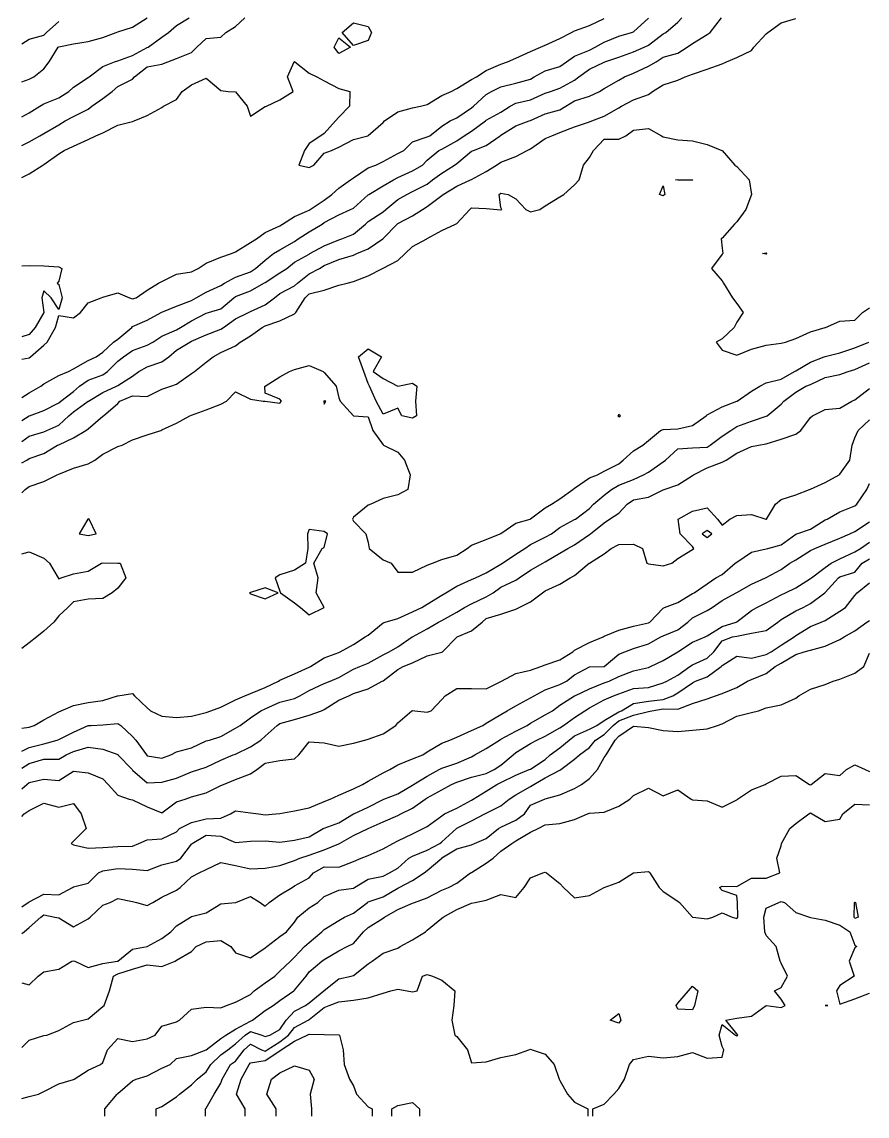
# Model space of a CAD drawing. Header units: metres. Extents: x 2681030 to 2681330, y 1246000 to 1246290.
# Drawn here: x 2681030 to 2681058.67, y 1246000 to 1246037.11 of the extents above; entities that cross this region are included whole.
import ezdxf

# ---------------------------------------------------------------- set-up
doc = ezdxf.new("R2010")
doc.units = ezdxf.units.M
doc.layers.add('BASIS_HOEHENLINIEN', color=8, linetype='Continuous')

msp = doc.modelspace()

# ---------------------------------------------------------------- linework, layer by layer
at = {"layer": 'BASIS_HOEHENLINIEN'}
for points, elevation in [([(2681030, 1246033.887), (2681030.25, 1246034.021), (2681030.605, 1246034.25), (2681030.75, 1246034.326), (2681031.25, 1246034.53), (2681031.588, 1246034.75), (2681031.75, 1246034.89), (2681032.25, 1246035.221), (2681032.283, 1246035.25), (2681032.75, 1246035.595), (2681033.137, 1246035.75), (2681033.25, 1246035.787), (2681033.75, 1246035.973), (2681034.25, 1246036.239), (2681034.279, 1246036.25), (2681034.75, 1246036.591), (2681034.97, 1246036.75), (2681035.25, 1246036.991), (2681035.673, 1246037.25)], 443), ([(2681030, 1246032.919), (2681030.25, 1246033.039), (2681030.605, 1246033.25), (2681030.75, 1246033.328), (2681031.25, 1246033.614), (2681031.471, 1246033.75), (2681031.75, 1246033.896), (2681032.25, 1246034.154), (2681032.369, 1246034.25), (2681032.75, 1246034.514), (2681033.063, 1246034.75), (2681033.25, 1246034.912), (2681033.75, 1246035.161), (2681033.825, 1246035.25), (2681034.25, 1246035.579), (2681034.75, 1246035.67), (2681034.952, 1246035.75), (2681035.25, 1246035.867), (2681035.75, 1246036.068), (2681035.929, 1246036.25), (2681036.25, 1246036.55), (2681036.75, 1246036.586), (2681036.914, 1246036.75), (2681037.25, 1246036.951), (2681037.557, 1246037.25)], 443.5), ([(2681030, 1246024.367), (2681030.25, 1246024.528), (2681030.644, 1246024.75), (2681030.75, 1246024.832), (2681031.25, 1246025.117), (2681031.581, 1246025.25), (2681031.75, 1246025.348), (2681032.25, 1246025.627), (2681032.521, 1246025.75), (2681032.75, 1246025.911), (2681033.111, 1246026.25), (2681033.25, 1246026.352), (2681033.725, 1246026.75), (2681033.75, 1246026.773), (2681034.25, 1246026.99), (2681034.725, 1246027.25), (2681034.75, 1246027.262), (2681035.25, 1246027.468), (2681035.75, 1246027.655), (2681035.91, 1246027.75), (2681036.25, 1246027.946), (2681036.75, 1246028.174), (2681036.871, 1246028.25), (2681037.25, 1246028.455), (2681037.75, 1246028.627), (2681037.929, 1246028.75), (2681038.25, 1246029.028), (2681038.532, 1246029.25), (2681038.75, 1246029.38), (2681039.25, 1246029.665), (2681039.375, 1246029.75), (2681039.75, 1246029.993), (2681040.18, 1246030.25), (2681040.25, 1246030.303), (2681040.75, 1246030.568), (2681041.147, 1246030.75), (2681041.25, 1246030.792), (2681041.75, 1246031.242), (2681041.766, 1246031.25), (2681042.25, 1246031.548), (2681042.6, 1246031.75), (2681042.75, 1246031.831), (2681043.25, 1246032.062), (2681043.587, 1246032.25), (2681043.75, 1246032.414), (2681044.145, 1246032.75), (2681044.25, 1246032.791), (2681044.75, 1246033.08), (2681045.001, 1246033.25), (2681045.25, 1246033.403), (2681045.721, 1246033.75), (2681045.75, 1246033.775), (2681046.25, 1246034.051), (2681046.567, 1246034.25), (2681046.75, 1246034.356), (2681047.25, 1246034.464), (2681047.75, 1246034.691), (2681047.932, 1246034.75), (2681048.25, 1246034.86), (2681048.75, 1246035.133), (2681048.891, 1246035.25), (2681049.25, 1246035.505), (2681049.75, 1246035.739), (2681049.777, 1246035.75), (2681050.25, 1246035.91), (2681050.75, 1246036.088), (2681051.111, 1246036.25), (2681051.25, 1246036.32), (2681051.75, 1246036.708), (2681051.846, 1246036.75), (2681052.25, 1246037.097), (2681052.384, 1246037.25)], 445), ([(2681030, 1246023.591), (2681030.25, 1246023.747), (2681030.259, 1246023.75), (2681030.75, 1246023.926), (2681031.25, 1246024.188), (2681031.326, 1246024.25), (2681031.75, 1246024.577), (2681031.951, 1246024.75), (2681032.25, 1246024.961), (2681032.75, 1246025.144), (2681032.907, 1246025.25), (2681033.25, 1246025.601), (2681033.442, 1246025.75), (2681033.75, 1246025.966), (2681034.25, 1246026.14), (2681034.445, 1246026.25), (2681034.75, 1246026.448), (2681035.25, 1246026.67), (2681035.375, 1246026.75), (2681035.75, 1246026.967), (2681036.25, 1246027.227), (2681036.332, 1246027.25), (2681036.75, 1246027.383), (2681037.188, 1246027.75), (2681037.25, 1246027.794), (2681037.75, 1246027.985), (2681038.211, 1246028.25), (2681038.25, 1246028.276), (2681038.75, 1246028.597), (2681038.991, 1246028.75), (2681039.25, 1246028.964), (2681039.75, 1246029.236), (2681039.772, 1246029.25), (2681040.25, 1246029.515), (2681040.75, 1246029.721), (2681040.851, 1246029.75), (2681041.25, 1246029.906), (2681041.658, 1246030.25), (2681041.75, 1246030.344), (2681042.25, 1246030.669), (2681042.345, 1246030.75), (2681042.75, 1246031.08), (2681043.057, 1246031.25), (2681043.25, 1246031.352), (2681043.75, 1246031.604), (2681043.933, 1246031.75), (2681044.25, 1246031.981), (2681044.677, 1246032.25), (2681044.75, 1246032.309), (2681045.25, 1246032.719), (2681045.314, 1246032.75), (2681045.75, 1246032.912), (2681046.228, 1246033.25), (2681046.25, 1246033.268), (2681046.75, 1246033.586), (2681047.205, 1246033.75), (2681047.25, 1246033.761), (2681047.75, 1246033.995), (2681048.25, 1246034.126), (2681048.456, 1246034.25), (2681048.75, 1246034.435), (2681049.25, 1246034.584), (2681049.597, 1246034.75), (2681049.75, 1246034.848), (2681050.25, 1246035.136), (2681050.446, 1246035.25), (2681050.75, 1246035.368), (2681051.25, 1246035.602), (2681051.52, 1246035.75), (2681051.75, 1246035.916), (2681052.25, 1246036.044), (2681052.562, 1246036.25), (2681052.75, 1246036.38), (2681053.25, 1246036.684), (2681053.344, 1246036.75), (2681053.732, 1246037.25)], 445.5), ([(2681030, 1246035.078), (2681030.25, 1246035.167), (2681030.401, 1246035.25), (2681030.75, 1246035.52), (2681030.922, 1246035.75), (2681031.234, 1246036.25), (2681031.25, 1246036.267), (2681031.75, 1246036.361), (2681032.25, 1246036.439), (2681032.75, 1246036.575), (2681033.197, 1246036.75), (2681033.25, 1246036.771), (2681033.75, 1246036.934), (2681034.25, 1246037.246)], 442.5), ([(2681030, 1246025.671), (2681030.25, 1246025.717), (2681030.288, 1246025.75), (2681030.75, 1246026.14), (2681030.859, 1246026.25), (2681031.137, 1246026.75), (2681031.25, 1246027.146), (2681031.75, 1246027.069), (2681031.988, 1246027.25), (2681032.25, 1246027.583), (2681032.685, 1246027.75), (2681032.75, 1246027.778), (2681033.25, 1246027.921), (2681033.654, 1246027.75), (2681033.75, 1246027.716), (2681033.878, 1246027.75), (2681034.25, 1246028.014), (2681034.632, 1246028.25), (2681034.75, 1246028.301), (2681035.25, 1246028.558), (2681035.75, 1246028.627), (2681035.978, 1246028.75), (2681036.25, 1246028.922), (2681036.75, 1246029.127), (2681037.113, 1246029.25), (2681037.25, 1246029.309), (2681037.75, 1246029.626), (2681037.957, 1246029.75), (2681038.25, 1246029.962), (2681038.75, 1246030.188), (2681038.836, 1246030.25), (2681039.25, 1246030.506), (2681039.75, 1246030.725), (2681039.783, 1246030.75), (2681040.25, 1246031.067), (2681040.513, 1246031.25), (2681040.75, 1246031.475), (2681041.143, 1246031.75), (2681041.25, 1246031.82), (2681041.75, 1246032.155), (2681042.01, 1246032.25), (2681042.25, 1246032.37), (2681042.75, 1246032.647), (2681042.961, 1246032.75), (2681043.25, 1246033.041), (2681043.75, 1246033.213), (2681043.838, 1246033.25), (2681044.25, 1246033.569), (2681044.529, 1246033.75), (2681044.75, 1246033.86), (2681045.25, 1246034.192), (2681045.323, 1246034.25), (2681045.75, 1246034.645), (2681045.925, 1246034.75), (2681046.25, 1246034.901), (2681046.75, 1246035.032), (2681047.25, 1246035.167), (2681047.38, 1246035.25), (2681047.75, 1246035.452), (2681048.25, 1246035.591), (2681048.474, 1246035.75), (2681048.75, 1246035.948), (2681049.25, 1246036.155), (2681049.44, 1246036.25), (2681049.75, 1246036.42), (2681050.25, 1246036.63), (2681050.675, 1246036.75), (2681050.75, 1246036.775), (2681051.25, 1246037.239)], 444.5), ([(2681030, 1246022.875), (2681030.25, 1246023.054), (2681030.75, 1246023.211), (2681030.845, 1246023.25), (2681031.25, 1246023.431), (2681031.588, 1246023.75), (2681031.75, 1246023.885), (2681032.25, 1246024.241), (2681032.258, 1246024.25), (2681032.75, 1246024.543), (2681033.21, 1246024.75), (2681033.25, 1246024.776), (2681033.75, 1246025.093), (2681033.967, 1246025.25), (2681034.25, 1246025.407), (2681034.75, 1246025.583), (2681034.986, 1246025.75), (2681035.25, 1246025.981), (2681035.697, 1246026.25), (2681035.75, 1246026.28), (2681036.25, 1246026.498), (2681036.75, 1246026.689), (2681036.844, 1246026.75), (2681037.25, 1246027.034), (2681037.682, 1246027.25), (2681037.75, 1246027.286), (2681038.25, 1246027.518), (2681038.566, 1246027.75), (2681038.75, 1246027.894), (2681039.25, 1246028.155), (2681039.348, 1246028.25), (2681039.75, 1246028.565), (2681040.098, 1246028.75), (2681040.25, 1246028.846), (2681040.75, 1246029.045), (2681041.25, 1246029.197), (2681041.366, 1246029.25), (2681041.75, 1246029.407), (2681042.239, 1246029.75), (2681042.25, 1246029.763), (2681042.725, 1246030.25), (2681042.75, 1246030.27), (2681043.25, 1246030.526), (2681043.584, 1246030.75), (2681043.75, 1246030.849), (2681044.25, 1246031.221), (2681044.285, 1246031.25), (2681044.75, 1246031.54), (2681045.214, 1246031.75), (2681045.25, 1246031.769), (2681045.75, 1246032.03), (2681046.095, 1246032.25), (2681046.25, 1246032.348), (2681046.75, 1246032.544), (2681047.143, 1246032.75), (2681047.25, 1246032.809), (2681047.75, 1246033.151), (2681047.98, 1246033.25), (2681048.25, 1246033.353), (2681048.75, 1246033.554), (2681049.25, 1246033.722), (2681049.327, 1246033.75), (2681049.75, 1246033.908), (2681050.25, 1246034.191), (2681050.341, 1246034.25), (2681050.75, 1246034.46), (2681051.25, 1246034.65), (2681051.395, 1246034.75), (2681051.75, 1246034.972), (2681052.25, 1246035.134), (2681052.501, 1246035.25), (2681052.75, 1246035.339), (2681053.25, 1246035.5), (2681053.75, 1246035.685), (2681053.899, 1246035.75), (2681054.25, 1246035.896), (2681054.75, 1246036.137), (2681054.83, 1246036.25), (2681055.25, 1246036.707), (2681055.297, 1246036.75), (2681055.75, 1246037.078), (2681056.25, 1246037.223)], 446), ([(2681030, 1246031.833), (2681030.25, 1246031.953), (2681030.713, 1246032.25), (2681030.75, 1246032.276), (2681031.25, 1246032.637), (2681031.438, 1246032.75), (2681031.75, 1246032.889), (2681032.25, 1246033.119), (2681032.503, 1246033.25), (2681032.75, 1246033.342), (2681033.25, 1246033.606), (2681033.75, 1246033.725), (2681033.807, 1246033.75), (2681034.25, 1246033.936), (2681034.75, 1246034.201), (2681034.798, 1246034.25), (2681035.25, 1246034.482), (2681035.434, 1246034.75), (2681035.75, 1246034.977), (2681036.25, 1246035.202), (2681036.75, 1246034.777), (2681036.995, 1246034.75), (2681037.25, 1246034.741), (2681037.639, 1246034.25), (2681037.75, 1246033.909), (2681038.25, 1246034.234), (2681038.296, 1246034.25), (2681038.75, 1246034.466), (2681039.2, 1246034.75), (2681039.01, 1246035.25), (2681039.234, 1246035.75), (2681039.25, 1246035.76), (2681039.262, 1246035.75), (2681039.75, 1246035.365), (2681040.002, 1246035.25), (2681040.25, 1246035.113), (2681040.75, 1246034.844), (2681041.126, 1246034.75), (2681041.109, 1246034.25), (2681040.75, 1246033.875), (2681040.643, 1246033.75), (2681040.25, 1246033.32), (2681040.142, 1246033.25), (2681039.75, 1246032.979), (2681039.587, 1246032.75), (2681039.39, 1246032.25), (2681039.75, 1246032.168), (2681039.908, 1246032.25), (2681040.25, 1246032.657), (2681040.499, 1246032.75), (2681040.75, 1246032.863), (2681041.25, 1246033.124), (2681041.737, 1246033.25), (2681041.75, 1246033.256), (2681042.25, 1246033.696), (2681042.303, 1246033.75), (2681042.75, 1246034.056), (2681043.25, 1246034.197), (2681043.526, 1246034.25), (2681043.75, 1246034.309), (2681044.25, 1246034.613), (2681044.562, 1246034.75), (2681044.75, 1246034.845), (2681045.25, 1246035.15), (2681045.418, 1246035.25), (2681045.75, 1246035.458), (2681046.25, 1246035.672), (2681046.473, 1246035.75), (2681046.75, 1246035.873), (2681047.25, 1246036.106), (2681047.588, 1246036.25), (2681047.75, 1246036.323), (2681048.25, 1246036.545), (2681048.645, 1246036.75), (2681048.75, 1246036.801), (2681049.25, 1246036.987), (2681049.75, 1246037.222)], 444), ([(2681030, 1246036.359), (2681030.25, 1246036.524), (2681030.75, 1246036.659), (2681030.837, 1246036.75), (2681031.25, 1246037.125)], 442), ([(2681041.857, 1246036.75), (2681041.75, 1246036.472), (2681041.25, 1246036.307), (2681040.86, 1246036.75), (2681041.25, 1246037.081), (2681041.75, 1246036.947), (2681041.857, 1246036.75)], 444), ([(2681041.147, 1246036.25), (2681040.75, 1246036.039), (2681040.593, 1246036.25), (2681040.75, 1246036.567), (2681041.147, 1246036.25)], 444), ([(2681030, 1246022.15), (2681030.17, 1246022.25), (2681030.25, 1246022.298), (2681030.75, 1246022.466), (2681031.21, 1246022.75), (2681031.25, 1246022.768), (2681031.75, 1246023.001), (2681032.172, 1246023.25), (2681032.25, 1246023.305), (2681032.75, 1246023.736), (2681032.767, 1246023.75), (2681033.25, 1246024.171), (2681033.326, 1246024.25), (2681033.75, 1246024.429), (2681034.25, 1246024.408), (2681034.75, 1246024.653), (2681035.057, 1246024.75), (2681035.25, 1246024.82), (2681035.75, 1246025.183), (2681035.85, 1246025.25), (2681036.25, 1246025.569), (2681036.483, 1246025.75), (2681036.75, 1246025.901), (2681037.25, 1246026.124), (2681037.404, 1246026.25), (2681037.75, 1246026.467), (2681038.155, 1246026.75), (2681038.25, 1246026.796), (2681038.75, 1246026.969), (2681039.25, 1246027.204), (2681039.296, 1246027.25), (2681039.61, 1246027.75), (2681039.75, 1246027.886), (2681040.25, 1246028.011), (2681040.75, 1246028.185), (2681041.033, 1246028.25), (2681041.25, 1246028.302), (2681041.75, 1246028.494), (2681042.231, 1246028.75), (2681042.25, 1246028.757), (2681042.75, 1246029.015), (2681043.001, 1246029.25), (2681043.25, 1246029.495), (2681043.732, 1246029.75), (2681043.75, 1246029.757), (2681044.25, 1246030.038), (2681044.708, 1246030.25), (2681044.75, 1246030.273), (2681045.192, 1246030.75), (2681045.25, 1246030.802), (2681045.75, 1246030.776), (2681046.125, 1246030.75), (2681046.25, 1246030.735), (2681046.278, 1246030.75), (2681046.25, 1246030.813), (2681046.194, 1246031.25), (2681046.25, 1246031.304), (2681046.5, 1246031.25), (2681046.75, 1246031.105), (2681047.093, 1246030.75), (2681047.25, 1246030.671), (2681047.566, 1246030.75), (2681047.75, 1246030.871), (2681048.25, 1246031.171), (2681048.385, 1246031.25), (2681048.75, 1246031.586), (2681048.907, 1246031.75), (2681049.055, 1246032.25), (2681049.25, 1246032.505), (2681049.394, 1246032.75), (2681049.75, 1246033.126), (2681050.25, 1246033.132), (2681050.49, 1246033.25), (2681050.75, 1246033.442), (2681051.25, 1246033.495), (2681051.7, 1246033.25), (2681051.75, 1246033.207), (2681052.25, 1246033.106), (2681052.75, 1246033.072), (2681053.25, 1246032.946), (2681053.74, 1246032.75), (2681053.75, 1246032.742), (2681054.179, 1246032.25), (2681054.25, 1246032.209), (2681054.664, 1246031.75), (2681054.748, 1246031.25), (2681054.555, 1246030.75), (2681054.25, 1246030.331), (2681054.174, 1246030.25), (2681053.75, 1246029.777), (2681053.72, 1246029.75), (2681053.75, 1246029.435), (2681053.781, 1246029.25), (2681053.75, 1246029.226), (2681053.391, 1246028.75), (2681053.75, 1246028.33), (2681053.793, 1246028.25), (2681054.105, 1246027.75), (2681054.25, 1246027.562), (2681054.471, 1246027.25), (2681054.25, 1246026.929), (2681054.164, 1246026.75), (2681053.75, 1246026.356), (2681053.55, 1246026.25), (2681053.75, 1246025.971), (2681054.25, 1246025.803), (2681054.75, 1246026.012), (2681055.25, 1246026.146), (2681055.75, 1246026.218), (2681055.904, 1246026.25), (2681056.25, 1246026.369), (2681056.75, 1246026.594), (2681057.25, 1246026.748), (2681057.254, 1246026.75), (2681057.75, 1246026.958), (2681058.25, 1246026.988), (2681058.518, 1246027.25), (2681058.75, 1246027.414)], 446.5), ([(2681052.761, 1246031.75), (2681052.75, 1246031.743), (2681052.25, 1246031.743), (2681052.172, 1246031.75), (2681052.25, 1246031.761), (2681052.75, 1246031.755), (2681052.761, 1246031.75)], 447), ([(2681051.805, 1246031.25), (2681051.75, 1246031.208), (2681051.63, 1246031.25), (2681051.75, 1246031.553), (2681051.805, 1246031.25)], 447), ([(2681055.271, 1246029.25), (2681055.25, 1246029.23), (2681055.121, 1246029.25), (2681055.25, 1246029.281), (2681055.271, 1246029.25)], 446.5), ([(2681030, 1246028.841), (2681030.25, 1246028.847), (2681030.75, 1246028.835), (2681031.25, 1246028.803), (2681031.36, 1246028.75), (2681031.25, 1246028.316), (2681031.202, 1246028.25), (2681031.25, 1246028.201), (2681031.369, 1246027.75), (2681031.25, 1246027.354), (2681030.998, 1246027.75), (2681030.75, 1246027.993), (2681030.678, 1246027.75), (2681030.742, 1246027.25), (2681030.45, 1246026.75), (2681030.25, 1246026.507), (2681030, 1246026.43)], 444.5), ([(2681030, 1246021.136), (2681030.116, 1246021.25), (2681030.25, 1246021.353), (2681030.75, 1246021.525), (2681031.198, 1246021.75), (2681031.25, 1246021.771), (2681031.75, 1246021.974), (2681032.25, 1246022.121), (2681032.479, 1246022.25), (2681032.75, 1246022.444), (2681033.25, 1246022.712), (2681033.396, 1246022.75), (2681033.75, 1246022.935), (2681034.25, 1246023.11), (2681034.709, 1246023.25), (2681034.75, 1246023.278), (2681035.25, 1246023.501), (2681035.694, 1246023.75), (2681035.75, 1246023.772), (2681036.25, 1246023.955), (2681036.75, 1246024.146), (2681036.938, 1246024.25), (2681037.25, 1246024.564), (2681037.75, 1246024.31), (2681038.18, 1246024.25), (2681038.25, 1246024.241), (2681038.75, 1246024.179), (2681038.805, 1246024.25), (2681038.75, 1246024.315), (2681038.25, 1246024.52), (2681038.241, 1246024.75), (2681038.25, 1246024.758), (2681038.75, 1246025.074), (2681039.076, 1246025.25), (2681039.25, 1246025.323), (2681039.75, 1246025.455), (2681040.214, 1246025.25), (2681040.25, 1246025.22), (2681040.658, 1246024.75), (2681040.75, 1246024.355), (2681040.792, 1246024.25), (2681041.248, 1246023.75), (2681041.25, 1246023.748), (2681041.75, 1246023.712), (2681041.903, 1246023.25), (2681042.25, 1246022.76), (2681042.261, 1246022.75), (2681042.75, 1246022.511), (2681042.981, 1246022.25), (2681043.172, 1246021.75), (2681043.089, 1246021.25), (2681042.75, 1246021.075), (2681042.25, 1246020.948), (2681041.836, 1246020.75), (2681041.75, 1246020.717), (2681041.25, 1246020.315), (2681041.211, 1246020.25), (2681041.25, 1246020.181), (2681041.663, 1246019.75), (2681041.75, 1246019.449), (2681041.776, 1246019.25), (2681042.25, 1246018.868), (2681042.53, 1246018.75), (2681042.75, 1246018.446), (2681043.25, 1246018.449), (2681043.75, 1246018.679), (2681043.931, 1246018.75), (2681044.25, 1246018.875), (2681044.75, 1246019.019), (2681045.107, 1246019.25), (2681045.25, 1246019.359), (2681045.75, 1246019.556), (2681046.224, 1246019.75), (2681046.25, 1246019.762), (2681046.75, 1246020.104), (2681047.238, 1246020.25), (2681047.25, 1246020.254), (2681047.75, 1246020.628), (2681047.968, 1246020.75), (2681048.25, 1246020.93), (2681048.687, 1246021.25), (2681048.75, 1246021.301), (2681049.25, 1246021.65), (2681049.52, 1246021.75), (2681049.75, 1246021.873), (2681050.25, 1246022.122), (2681050.398, 1246022.25), (2681050.75, 1246022.557), (2681051.065, 1246022.75), (2681051.25, 1246022.914), (2681051.658, 1246023.25), (2681051.75, 1246023.284), (2681052.25, 1246023.305), (2681052.75, 1246023.423), (2681053.212, 1246023.75), (2681053.25, 1246023.779), (2681053.75, 1246024.055), (2681054.25, 1246024.245), (2681054.259, 1246024.25), (2681054.75, 1246024.587), (2681055.027, 1246024.75), (2681055.25, 1246024.866), (2681055.75, 1246024.993), (2681056.21, 1246025.25), (2681056.25, 1246025.276), (2681056.75, 1246025.573), (2681057.212, 1246025.75), (2681057.25, 1246025.765), (2681057.75, 1246025.886), (2681058.25, 1246026.054), (2681058.728, 1246026.25)], 447), ([(2681043.381, 1246023.75), (2681043.25, 1246023.673), (2681042.887, 1246023.75), (2681042.75, 1246024.009), (2681042.25, 1246023.801), (2681042.014, 1246024.25), (2681041.794, 1246024.75), (2681041.75, 1246024.842), (2681041.598, 1246025.25), (2681041.417, 1246025.75), (2681041.75, 1246026.017), (2681042.193, 1246025.75), (2681041.918, 1246025.25), (2681042.25, 1246025.02), (2681042.75, 1246024.753), (2681043.25, 1246024.852), (2681043.395, 1246024.75), (2681043.356, 1246024.25), (2681043.381, 1246023.75)], 447), ([(2681030, 1246013.152), (2681030.25, 1246013.186), (2681030.414, 1246013.25), (2681030.75, 1246013.442), (2681031.25, 1246013.713), (2681031.33, 1246013.75), (2681031.75, 1246013.921), (2681032.25, 1246014.032), (2681032.75, 1246014.092), (2681033.246, 1246014.25), (2681033.25, 1246014.252), (2681033.75, 1246014.333), (2681033.817, 1246014.25), (2681034.25, 1246013.849), (2681034.359, 1246013.75), (2681034.75, 1246013.562), (2681035.25, 1246013.515), (2681035.75, 1246013.561), (2681036.25, 1246013.692), (2681036.414, 1246013.75), (2681036.75, 1246013.872), (2681037.25, 1246014.12), (2681037.564, 1246014.25), (2681037.75, 1246014.331), (2681038.25, 1246014.535), (2681038.702, 1246014.75), (2681038.75, 1246014.781), (2681039.25, 1246014.994), (2681039.75, 1246015.229), (2681039.785, 1246015.25), (2681040.25, 1246015.54), (2681040.75, 1246015.725), (2681040.794, 1246015.75), (2681041.25, 1246015.995), (2681041.645, 1246016.25), (2681041.75, 1246016.306), (2681042.25, 1246016.728), (2681042.324, 1246016.75), (2681042.75, 1246016.879), (2681043.25, 1246017.104), (2681043.561, 1246017.25), (2681043.75, 1246017.366), (2681044.25, 1246017.667), (2681044.383, 1246017.75), (2681044.75, 1246017.975), (2681045.25, 1246018.193), (2681045.384, 1246018.25), (2681045.75, 1246018.422), (2681046.25, 1246018.721), (2681046.3, 1246018.75), (2681046.75, 1246019.055), (2681047.061, 1246019.25), (2681047.25, 1246019.384), (2681047.75, 1246019.63), (2681047.962, 1246019.75), (2681048.25, 1246019.964), (2681048.75, 1246020.229), (2681048.777, 1246020.25), (2681049.25, 1246020.608), (2681049.389, 1246020.75), (2681049.75, 1246021.061), (2681049.997, 1246021.25), (2681050.25, 1246021.402), (2681050.75, 1246021.587), (2681051.08, 1246021.75), (2681051.25, 1246021.834), (2681051.75, 1246022.188), (2681051.831, 1246022.25), (2681052.25, 1246022.627), (2681052.75, 1246022.66), (2681053.25, 1246022.683), (2681053.348, 1246022.75), (2681053.75, 1246023.061), (2681054.044, 1246023.25), (2681054.25, 1246023.391), (2681054.75, 1246023.567), (2681055.25, 1246023.735), (2681055.279, 1246023.75), (2681055.75, 1246024.145), (2681055.847, 1246024.25), (2681056.25, 1246024.549), (2681056.595, 1246024.75), (2681056.75, 1246024.815), (2681057.25, 1246025.051), (2681057.75, 1246025.147), (2681058.024, 1246025.25), (2681058.25, 1246025.325), (2681058.75, 1246025.542)], 447.5), ([(2681030, 1246012.371), (2681030.25, 1246012.503), (2681030.75, 1246012.628), (2681031.201, 1246012.75), (2681031.25, 1246012.773), (2681031.75, 1246013.02), (2681032.25, 1246013.245), (2681032.353, 1246013.25), (2681032.75, 1246013.27), (2681033.25, 1246013.311), (2681033.353, 1246013.25), (2681033.75, 1246012.87), (2681033.87, 1246012.75), (2681034.225, 1246012.25), (2681034.25, 1246012.22), (2681034.75, 1246012.14), (2681035.058, 1246012.25), (2681035.25, 1246012.354), (2681035.75, 1246012.487), (2681036.25, 1246012.724), (2681036.36, 1246012.75), (2681036.75, 1246012.87), (2681037.25, 1246013.152), (2681037.409, 1246013.25), (2681037.75, 1246013.503), (2681038.11, 1246013.75), (2681038.25, 1246013.809), (2681038.75, 1246014.043), (2681039.25, 1246014.166), (2681039.432, 1246014.25), (2681039.75, 1246014.434), (2681040.25, 1246014.666), (2681040.458, 1246014.75), (2681040.75, 1246014.87), (2681041.25, 1246015.152), (2681041.467, 1246015.25), (2681041.75, 1246015.362), (2681042.25, 1246015.639), (2681042.461, 1246015.75), (2681042.75, 1246015.91), (2681043.236, 1246016.25), (2681043.25, 1246016.259), (2681043.75, 1246016.53), (2681044.133, 1246016.75), (2681044.25, 1246016.81), (2681044.75, 1246017.085), (2681045.015, 1246017.25), (2681045.25, 1246017.373), (2681045.75, 1246017.616), (2681045.989, 1246017.75), (2681046.25, 1246017.938), (2681046.75, 1246018.176), (2681046.866, 1246018.25), (2681047.25, 1246018.514), (2681047.666, 1246018.75), (2681047.75, 1246018.801), (2681048.25, 1246019.089), (2681048.515, 1246019.25), (2681048.75, 1246019.374), (2681049.25, 1246019.722), (2681049.283, 1246019.75), (2681049.75, 1246020.125), (2681049.936, 1246020.25), (2681050.25, 1246020.45), (2681050.531, 1246020.75), (2681050.75, 1246020.896), (2681051.25, 1246020.987), (2681051.75, 1246021.235), (2681051.79, 1246021.25), (2681052.25, 1246021.413), (2681052.75, 1246021.722), (2681052.782, 1246021.75), (2681053.25, 1246021.981), (2681053.75, 1246022.172), (2681053.887, 1246022.25), (2681054.25, 1246022.488), (2681054.75, 1246022.704), (2681054.984, 1246022.75), (2681055.25, 1246022.801), (2681055.75, 1246022.962), (2681056.25, 1246023.123), (2681056.427, 1246023.25), (2681056.75, 1246023.694), (2681056.817, 1246023.75), (2681057.25, 1246023.969), (2681057.75, 1246024.008), (2681058.15, 1246024.25), (2681058.25, 1246024.296), (2681058.75, 1246024.678)], 448), ([(2681040.25, 1246024.144), (2681040.306, 1246024.25), (2681040.25, 1246024.254), (2681040.245, 1246024.25), (2681040.25, 1246024.144)], 447), ([(2681030, 1246011.795), (2681030.25, 1246011.954), (2681030.75, 1246012.102), (2681031.25, 1246012.105), (2681031.5, 1246012.25), (2681031.75, 1246012.365), (2681032.25, 1246012.512), (2681032.75, 1246012.445), (2681033.25, 1246012.26), (2681033.26, 1246012.25), (2681033.737, 1246011.75), (2681033.75, 1246011.736), (2681034.25, 1246011.306), (2681034.75, 1246011.323), (2681035.25, 1246011.457), (2681035.75, 1246011.671), (2681036.005, 1246011.75), (2681036.25, 1246011.835), (2681036.75, 1246012.073), (2681037.169, 1246012.25), (2681037.25, 1246012.28), (2681037.75, 1246012.529), (2681038.109, 1246012.75), (2681038.25, 1246012.881), (2681038.664, 1246013.25), (2681038.75, 1246013.311), (2681039.25, 1246013.448), (2681039.75, 1246013.596), (2681040.159, 1246013.75), (2681040.25, 1246013.793), (2681040.75, 1246014.103), (2681041.086, 1246014.25), (2681041.25, 1246014.332), (2681041.75, 1246014.495), (2681042.223, 1246014.75), (2681042.25, 1246014.764), (2681042.75, 1246015.145), (2681042.935, 1246015.25), (2681043.25, 1246015.375), (2681043.75, 1246015.609), (2681044.25, 1246015.737), (2681044.267, 1246015.75), (2681044.75, 1246016.239), (2681044.767, 1246016.25), (2681045.25, 1246016.458), (2681045.607, 1246016.75), (2681045.75, 1246016.876), (2681046.25, 1246017.023), (2681046.75, 1246017.19), (2681046.862, 1246017.25), (2681047.25, 1246017.444), (2681047.662, 1246017.75), (2681047.75, 1246017.811), (2681048.25, 1246018.043), (2681048.593, 1246018.25), (2681048.75, 1246018.335), (2681049.245, 1246018.75), (2681049.25, 1246018.754), (2681049.75, 1246019.072), (2681049.988, 1246019.25), (2681050.25, 1246019.39), (2681050.75, 1246019.397), (2681051.051, 1246019.25), (2681051.201, 1246018.75), (2681051.25, 1246018.734), (2681051.75, 1246018.666), (2681052.045, 1246018.75), (2681052.25, 1246018.912), (2681052.75, 1246019.218), (2681052.793, 1246019.25), (2681052.75, 1246019.316), (2681052.331, 1246019.75), (2681052.264, 1246020.25), (2681052.75, 1246020.511), (2681053.25, 1246020.63), (2681053.593, 1246020.25), (2681053.75, 1246020.046), (2681054.01, 1246020.25), (2681054.25, 1246020.368), (2681054.75, 1246020.406), (2681055.24, 1246020.25), (2681055.25, 1246020.248), (2681055.252, 1246020.25), (2681055.563, 1246020.75), (2681055.75, 1246020.907), (2681056.25, 1246021.069), (2681056.721, 1246021.25), (2681056.75, 1246021.259), (2681057.25, 1246021.483), (2681057.726, 1246021.75), (2681057.75, 1246021.769), (2681058.078, 1246022.25), (2681058.166, 1246022.75), (2681058.25, 1246023.004), (2681058.369, 1246023.25), (2681058.75, 1246023.615)], 448.5), ([(2681050.25, 1246023.71), (2681050.303, 1246023.75), (2681050.25, 1246023.79), (2681050.213, 1246023.75), (2681050.25, 1246023.71)], 446.5), ([(2681030, 1246011.103), (2681030.172, 1246011.25), (2681030.25, 1246011.316), (2681030.75, 1246011.429), (2681031.25, 1246011.379), (2681031.75, 1246011.698), (2681032.25, 1246011.646), (2681032.75, 1246011.441), (2681032.926, 1246011.25), (2681033.25, 1246010.884), (2681033.636, 1246010.75), (2681033.75, 1246010.722), (2681034.25, 1246010.484), (2681034.75, 1246010.289), (2681035.25, 1246010.663), (2681035.54, 1246010.75), (2681035.75, 1246010.827), (2681036.25, 1246010.963), (2681036.75, 1246011.21), (2681036.841, 1246011.25), (2681037.25, 1246011.412), (2681037.75, 1246011.608), (2681037.965, 1246011.75), (2681038.25, 1246011.971), (2681038.75, 1246012.055), (2681039.25, 1246012.114), (2681039.393, 1246012.25), (2681039.75, 1246012.696), (2681040.25, 1246012.659), (2681040.75, 1246012.541), (2681041.25, 1246012.653), (2681041.637, 1246012.75), (2681041.75, 1246012.781), (2681042.25, 1246012.962), (2681042.684, 1246013.25), (2681042.75, 1246013.333), (2681043.23, 1246013.75), (2681043.25, 1246013.76), (2681043.334, 1246013.75), (2681043.75, 1246013.7), (2681043.886, 1246013.75), (2681044.25, 1246014.125), (2681044.352, 1246014.25), (2681044.75, 1246014.507), (2681045.25, 1246014.5), (2681045.75, 1246014.488), (2681046.25, 1246014.744), (2681046.265, 1246014.75), (2681046.75, 1246015.007), (2681047.25, 1246015.129), (2681047.597, 1246015.25), (2681047.75, 1246015.301), (2681048.25, 1246015.477), (2681048.684, 1246015.75), (2681048.75, 1246015.806), (2681049.25, 1246016.059), (2681049.714, 1246016.25), (2681049.75, 1246016.274), (2681050.25, 1246016.479), (2681050.75, 1246016.619), (2681051.25, 1246016.725), (2681051.299, 1246016.75), (2681051.75, 1246017.226), (2681051.797, 1246017.25), (2681052.25, 1246017.415), (2681052.75, 1246017.722), (2681052.806, 1246017.75), (2681053.25, 1246018.052), (2681053.536, 1246018.25), (2681053.75, 1246018.365), (2681054.19, 1246018.75), (2681054.25, 1246018.782), (2681054.75, 1246019.128), (2681055.25, 1246019.24), (2681055.303, 1246019.25), (2681055.75, 1246019.377), (2681056.25, 1246019.737), (2681056.282, 1246019.75), (2681056.75, 1246019.907), (2681057.25, 1246020.218), (2681057.312, 1246020.25), (2681057.75, 1246020.489), (2681058.25, 1246020.696), (2681058.317, 1246020.75), (2681058.659, 1246021.25), (2681058.75, 1246021.456)], 449), ([(2681032.25, 1246019.685), (2681032.518, 1246019.75), (2681032.286, 1246020.25), (2681032.25, 1246020.259), (2681032.234, 1246020.25), (2681031.943, 1246019.75), (2681032.25, 1246019.685)], 447), ([(2681030, 1246010.158), (2681030.081, 1246010.25), (2681030.25, 1246010.365), (2681030.75, 1246010.612), (2681031.25, 1246010.478), (2681031.75, 1246010.607), (2681032.008, 1246010.25), (2681032.182, 1246009.75), (2681031.75, 1246009.329), (2681031.676, 1246009.25), (2681031.75, 1246009.203), (2681032.25, 1246009.085), (2681032.75, 1246009.113), (2681033.25, 1246009.144), (2681033.75, 1246009.154), (2681033.964, 1246009.25), (2681034.25, 1246009.372), (2681034.75, 1246009.406), (2681035.25, 1246009.643), (2681035.349, 1246009.75), (2681035.75, 1246009.961), (2681036.25, 1246010.077), (2681036.75, 1246010.106), (2681037.081, 1246010.25), (2681037.25, 1246010.351), (2681037.75, 1246010.287), (2681038.027, 1246010.25), (2681038.25, 1246010.22), (2681038.616, 1246010.25), (2681038.75, 1246010.262), (2681039.25, 1246010.355), (2681039.75, 1246010.457), (2681040.25, 1246010.669), (2681040.459, 1246010.75), (2681040.75, 1246010.887), (2681041.25, 1246011.098), (2681041.557, 1246011.25), (2681041.75, 1246011.36), (2681042.25, 1246011.637), (2681042.482, 1246011.75), (2681042.75, 1246011.908), (2681043.25, 1246012.119), (2681043.595, 1246012.25), (2681043.75, 1246012.357), (2681044.25, 1246012.643), (2681044.52, 1246012.75), (2681044.75, 1246012.848), (2681045.25, 1246013.072), (2681045.638, 1246013.25), (2681045.75, 1246013.322), (2681046.25, 1246013.617), (2681046.466, 1246013.75), (2681046.75, 1246013.913), (2681047.25, 1246014.182), (2681047.38, 1246014.25), (2681047.75, 1246014.462), (2681048.25, 1246014.638), (2681048.469, 1246014.75), (2681048.75, 1246014.963), (2681049.25, 1246015.232), (2681049.75, 1246015.248), (2681049.753, 1246015.25), (2681050.25, 1246015.671), (2681050.455, 1246015.75), (2681050.75, 1246015.858), (2681051.25, 1246016.015), (2681051.669, 1246016.25), (2681051.75, 1246016.29), (2681052.25, 1246016.49), (2681052.593, 1246016.75), (2681052.75, 1246016.896), (2681053.25, 1246017.142), (2681053.418, 1246017.25), (2681053.75, 1246017.49), (2681054.231, 1246017.75), (2681054.25, 1246017.757), (2681054.75, 1246018.037), (2681055.226, 1246018.25), (2681055.25, 1246018.264), (2681055.75, 1246018.533), (2681056.046, 1246018.75), (2681056.25, 1246018.87), (2681056.75, 1246019.182), (2681056.9, 1246019.25), (2681057.25, 1246019.396), (2681057.75, 1246019.6), (2681058.085, 1246019.75), (2681058.25, 1246019.831), (2681058.75, 1246020.153)], 449.5), ([(2681040.25, 1246017.245), (2681040.252, 1246017.25), (2681040.25, 1246017.252), (2681039.978, 1246017.75), (2681040.05, 1246018.25), (2681039.905, 1246018.75), (2681040.188, 1246019.25), (2681040.25, 1246019.283), (2681040.365, 1246019.75), (2681040.25, 1246019.831), (2681039.75, 1246019.897), (2681039.684, 1246019.75), (2681039.694, 1246019.25), (2681039.62, 1246018.75), (2681039.25, 1246018.511), (2681038.75, 1246018.362), (2681038.589, 1246018.25), (2681038.75, 1246017.805), (2681038.769, 1246017.75), (2681039.25, 1246017.404), (2681039.456, 1246017.25), (2681039.75, 1246016.998), (2681040.25, 1246017.245)], 447), ([(2681053.25, 1246019.621), (2681053.402, 1246019.75), (2681053.25, 1246019.863), (2681053.07, 1246019.75), (2681053.25, 1246019.621)], 448.5), ([(2681030, 1246007.103), (2681030.217, 1246007.25), (2681030.25, 1246007.269), (2681030.75, 1246007.527), (2681031.25, 1246007.502), (2681031.718, 1246007.75), (2681031.75, 1246007.771), (2681032.25, 1246007.895), (2681032.599, 1246008.25), (2681032.75, 1246008.316), (2681033.25, 1246008.394), (2681033.75, 1246008.378), (2681034.25, 1246008.328), (2681034.75, 1246008.52), (2681035.25, 1246008.642), (2681035.39, 1246008.75), (2681035.75, 1246009.218), (2681035.78, 1246009.25), (2681036.25, 1246009.526), (2681036.75, 1246009.499), (2681037.25, 1246009.284), (2681037.75, 1246009.327), (2681038.25, 1246009.332), (2681038.75, 1246009.296), (2681039.25, 1246009.354), (2681039.75, 1246009.471), (2681040.225, 1246009.75), (2681040.25, 1246009.765), (2681040.75, 1246009.948), (2681041.25, 1246010.248), (2681041.254, 1246010.25), (2681041.75, 1246010.475), (2681042.25, 1246010.741), (2681042.281, 1246010.75), (2681042.75, 1246010.931), (2681043.25, 1246011.228), (2681043.286, 1246011.25), (2681043.75, 1246011.531), (2681044.156, 1246011.75), (2681044.25, 1246011.805), (2681044.75, 1246011.965), (2681045.25, 1246012.19), (2681045.367, 1246012.25), (2681045.75, 1246012.464), (2681046.197, 1246012.75), (2681046.25, 1246012.778), (2681046.75, 1246013.056), (2681047.143, 1246013.25), (2681047.25, 1246013.331), (2681047.75, 1246013.604), (2681047.999, 1246013.75), (2681048.25, 1246013.937), (2681048.75, 1246014.249), (2681048.751, 1246014.25), (2681049.25, 1246014.49), (2681049.75, 1246014.694), (2681049.916, 1246014.75), (2681050.25, 1246014.906), (2681050.75, 1246015.102), (2681051.25, 1246015.217), (2681051.327, 1246015.25), (2681051.75, 1246015.448), (2681052.25, 1246015.748), (2681052.253, 1246015.75), (2681052.75, 1246016.074), (2681053.171, 1246016.25), (2681053.25, 1246016.286), (2681053.75, 1246016.604), (2681054.233, 1246016.75), (2681054.25, 1246016.763), (2681054.75, 1246017.142), (2681054.929, 1246017.25), (2681055.25, 1246017.403), (2681055.75, 1246017.677), (2681055.907, 1246017.75), (2681056.25, 1246017.921), (2681056.75, 1246018.23), (2681056.779, 1246018.25), (2681057.25, 1246018.61), (2681057.45, 1246018.75), (2681057.75, 1246018.901), (2681058.25, 1246019.139), (2681058.44, 1246019.25), (2681058.75, 1246019.464)], 450), ([(2681030, 1246019.073), (2681030.25, 1246019.133), (2681030.75, 1246018.925), (2681030.934, 1246018.75), (2681031.231, 1246018.25), (2681031.25, 1246018.223), (2681031.328, 1246018.25), (2681031.75, 1246018.386), (2681032.25, 1246018.483), (2681032.706, 1246018.75), (2681032.75, 1246018.768), (2681033.25, 1246018.753), (2681033.339, 1246018.75), (2681033.524, 1246018.25), (2681033.25, 1246017.904), (2681033.065, 1246017.75), (2681032.75, 1246017.549), (2681032.25, 1246017.536), (2681031.75, 1246017.441), (2681031.56, 1246017.25), (2681031.25, 1246016.971), (2681031.08, 1246016.75), (2681030.75, 1246016.444), (2681030.502, 1246016.25), (2681030.25, 1246016.046), (2681030, 1246015.861)], 447.5), ([(2681030, 1246006.197), (2681030.072, 1246006.25), (2681030.25, 1246006.394), (2681030.647, 1246006.75), (2681030.75, 1246006.824), (2681031.116, 1246006.75), (2681031.25, 1246006.728), (2681031.75, 1246006.42), (2681032.25, 1246006.687), (2681032.316, 1246006.75), (2681032.75, 1246007.154), (2681032.99, 1246007.25), (2681033.25, 1246007.375), (2681033.75, 1246007.276), (2681033.887, 1246007.25), (2681034.25, 1246007.148), (2681034.439, 1246007.25), (2681034.75, 1246007.42), (2681035.25, 1246007.662), (2681035.369, 1246007.75), (2681035.75, 1246008.117), (2681036.012, 1246008.25), (2681036.25, 1246008.364), (2681036.75, 1246008.603), (2681037.25, 1246008.494), (2681037.75, 1246008.384), (2681038.25, 1246008.406), (2681038.75, 1246008.497), (2681039.25, 1246008.672), (2681039.429, 1246008.75), (2681039.75, 1246008.852), (2681040.25, 1246009.029), (2681040.75, 1246009.236), (2681040.773, 1246009.25), (2681041.25, 1246009.512), (2681041.748, 1246009.75), (2681041.75, 1246009.751), (2681042.25, 1246009.984), (2681042.75, 1246010.2), (2681042.859, 1246010.25), (2681043.25, 1246010.438), (2681043.68, 1246010.75), (2681043.75, 1246010.792), (2681044.25, 1246011.064), (2681044.568, 1246011.25), (2681044.75, 1246011.329), (2681045.25, 1246011.499), (2681045.75, 1246011.621), (2681046.016, 1246011.75), (2681046.25, 1246011.907), (2681046.662, 1246012.25), (2681046.75, 1246012.332), (2681047.25, 1246012.632), (2681047.463, 1246012.75), (2681047.75, 1246012.89), (2681048.25, 1246013.165), (2681048.369, 1246013.25), (2681048.75, 1246013.52), (2681049.093, 1246013.75), (2681049.25, 1246013.849), (2681049.75, 1246014.115), (2681050.067, 1246014.25), (2681050.25, 1246014.316), (2681050.75, 1246014.499), (2681051.25, 1246014.54), (2681051.75, 1246014.693), (2681051.876, 1246014.75), (2681052.25, 1246014.951), (2681052.661, 1246015.25), (2681052.75, 1246015.31), (2681053.25, 1246015.53), (2681053.473, 1246015.75), (2681053.75, 1246016.117), (2681054.099, 1246016.25), (2681054.25, 1246016.278), (2681054.75, 1246016.381), (2681055.25, 1246016.467), (2681055.642, 1246016.75), (2681055.75, 1246016.841), (2681056.25, 1246017.133), (2681056.505, 1246017.25), (2681056.75, 1246017.38), (2681057.239, 1246017.75), (2681057.25, 1246017.757), (2681057.699, 1246018.25), (2681057.75, 1246018.291), (2681058.25, 1246018.448), (2681058.502, 1246018.75), (2681058.75, 1246018.896)], 450.5), ([(2681030, 1246004.517), (2681030.25, 1246004.45), (2681030.551, 1246004.75), (2681030.75, 1246004.888), (2681031.25, 1246004.988), (2681031.692, 1246005.25), (2681031.75, 1246005.269), (2681031.8, 1246005.25), (2681032.25, 1246005.036), (2681032.75, 1246005.174), (2681033.23, 1246005.25), (2681033.25, 1246005.259), (2681033.75, 1246005.663), (2681034.25, 1246005.75), (2681034.251, 1246005.75), (2681034.75, 1246006.025), (2681035.054, 1246006.25), (2681035.25, 1246006.451), (2681035.722, 1246006.75), (2681035.75, 1246006.767), (2681036.25, 1246006.889), (2681036.75, 1246007.199), (2681037.25, 1246007.248), (2681037.254, 1246007.25), (2681037.75, 1246007.448), (2681038.077, 1246007.25), (2681038.25, 1246007.125), (2681038.391, 1246007.25), (2681038.75, 1246007.505), (2681039.164, 1246007.75), (2681039.25, 1246007.804), (2681039.75, 1246008.076), (2681039.89, 1246008.25), (2681040.25, 1246008.458), (2681040.75, 1246008.438), (2681041.25, 1246008.631), (2681041.51, 1246008.75), (2681041.75, 1246008.843), (2681042.25, 1246009.065), (2681042.581, 1246009.25), (2681042.75, 1246009.338), (2681043.25, 1246009.577), (2681043.607, 1246009.75), (2681043.75, 1246009.823), (2681044.25, 1246010.179), (2681044.339, 1246010.25), (2681044.75, 1246010.443), (2681045.25, 1246010.717), (2681045.312, 1246010.75), (2681045.75, 1246011.018), (2681046.111, 1246011.25), (2681046.25, 1246011.313), (2681046.75, 1246011.562), (2681047.211, 1246011.75), (2681047.25, 1246011.771), (2681047.75, 1246012.094), (2681047.916, 1246012.25), (2681048.25, 1246012.488), (2681048.56, 1246012.75), (2681048.75, 1246012.895), (2681049.25, 1246013.12), (2681049.501, 1246013.25), (2681049.75, 1246013.422), (2681050.25, 1246013.715), (2681050.335, 1246013.75), (2681050.75, 1246013.989), (2681051.25, 1246014.073), (2681051.75, 1246014.127), (2681052.084, 1246014.25), (2681052.25, 1246014.351), (2681052.75, 1246014.695), (2681052.852, 1246014.75), (2681053.25, 1246014.903), (2681053.714, 1246015.25), (2681053.75, 1246015.286), (2681054.25, 1246015.595), (2681054.75, 1246015.532), (2681055.25, 1246015.652), (2681055.418, 1246015.75), (2681055.75, 1246015.967), (2681056.192, 1246016.25), (2681056.25, 1246016.302), (2681056.75, 1246016.603), (2681057.113, 1246016.75), (2681057.25, 1246016.808), (2681057.75, 1246017.121), (2681057.936, 1246017.25), (2681058.25, 1246017.658), (2681058.331, 1246017.75), (2681058.75, 1246018.084)], 451), ([(2681038.25, 1246017.54), (2681038.696, 1246017.75), (2681038.25, 1246017.915), (2681037.75, 1246017.763), (2681037.726, 1246017.75), (2681037.75, 1246017.707), (2681038.25, 1246017.54)], 447), ([(2681030, 1246002.325), (2681030.25, 1246002.577), (2681030.75, 1246002.733), (2681030.843, 1246002.75), (2681031.25, 1246002.901), (2681031.75, 1246003.173), (2681032.071, 1246003.25), (2681032.25, 1246003.301), (2681032.75, 1246003.718), (2681032.792, 1246003.75), (2681032.973, 1246004.25), (2681033.11, 1246004.75), (2681033.25, 1246004.822), (2681033.75, 1246004.988), (2681034.25, 1246005.128), (2681034.75, 1246005.071), (2681035.197, 1246005.25), (2681035.25, 1246005.294), (2681035.75, 1246005.585), (2681035.913, 1246005.75), (2681036.25, 1246005.914), (2681036.75, 1246005.953), (2681037.082, 1246005.75), (2681037.25, 1246005.536), (2681037.75, 1246005.363), (2681038.25, 1246005.703), (2681038.306, 1246005.75), (2681038.75, 1246006.087), (2681038.973, 1246006.25), (2681039.25, 1246006.583), (2681039.357, 1246006.75), (2681039.75, 1246007.069), (2681040.042, 1246007.25), (2681040.25, 1246007.449), (2681040.75, 1246007.663), (2681041.25, 1246007.73), (2681041.283, 1246007.75), (2681041.75, 1246008.031), (2681042.25, 1246008.135), (2681042.474, 1246008.25), (2681042.75, 1246008.409), (2681043.13, 1246008.75), (2681043.25, 1246008.816), (2681043.75, 1246009.02), (2681044.174, 1246009.25), (2681044.25, 1246009.307), (2681044.737, 1246009.75), (2681044.75, 1246009.761), (2681045.25, 1246010.013), (2681045.702, 1246010.25), (2681045.75, 1246010.274), (2681046.25, 1246010.522), (2681046.528, 1246010.75), (2681046.75, 1246010.895), (2681047.25, 1246011.181), (2681047.363, 1246011.25), (2681047.75, 1246011.47), (2681048.25, 1246011.733), (2681048.276, 1246011.75), (2681048.75, 1246012.109), (2681048.914, 1246012.25), (2681049.25, 1246012.497), (2681049.462, 1246012.75), (2681049.75, 1246012.942), (2681050.057, 1246013.25), (2681050.25, 1246013.402), (2681050.75, 1246013.592), (2681051.25, 1246013.719), (2681051.367, 1246013.75), (2681051.75, 1246013.814), (2681052.25, 1246013.8), (2681052.75, 1246013.994), (2681053.25, 1246014.156), (2681053.532, 1246014.25), (2681053.75, 1246014.33), (2681054.25, 1246014.533), (2681054.618, 1246014.75), (2681054.75, 1246014.806), (2681055.25, 1246015.006), (2681055.548, 1246015.25), (2681055.75, 1246015.356), (2681056.25, 1246015.659), (2681056.537, 1246015.75), (2681056.75, 1246015.798), (2681057.25, 1246015.939), (2681057.75, 1246016.165), (2681057.896, 1246016.25), (2681058.25, 1246016.463), (2681058.662, 1246016.75), (2681058.75, 1246016.813)], 451.5), ([(2681030, 1246000.593), (2681030.25, 1246000.662), (2681030.566, 1246000.75), (2681030.75, 1246000.834), (2681031.25, 1246001.091), (2681031.75, 1246001.242), (2681031.772, 1246001.25), (2681032.25, 1246001.558), (2681032.671, 1246001.75), (2681032.75, 1246001.823), (2681032.901, 1246002.25), (2681033.25, 1246002.636), (2681033.75, 1246002.528), (2681034.25, 1246002.623), (2681034.516, 1246002.75), (2681034.75, 1246003.054), (2681035.25, 1246003.198), (2681035.352, 1246003.25), (2681035.75, 1246003.623), (2681036.25, 1246003.697), (2681036.75, 1246003.673), (2681036.941, 1246003.75), (2681037.25, 1246003.862), (2681037.75, 1246004.13), (2681037.877, 1246004.25), (2681038.25, 1246004.519), (2681038.576, 1246004.75), (2681038.75, 1246004.919), (2681039.11, 1246005.25), (2681039.25, 1246005.389), (2681039.589, 1246005.75), (2681039.75, 1246005.883), (2681040.174, 1246006.25), (2681040.25, 1246006.329), (2681040.75, 1246006.63), (2681040.948, 1246006.75), (2681041.25, 1246006.888), (2681041.724, 1246007.25), (2681041.75, 1246007.266), (2681042.25, 1246007.441), (2681042.75, 1246007.73), (2681042.795, 1246007.75), (2681043.25, 1246007.989), (2681043.643, 1246008.25), (2681043.75, 1246008.331), (2681044.242, 1246008.75), (2681044.25, 1246008.754), (2681044.75, 1246009.06), (2681045.25, 1246009.205), (2681045.347, 1246009.25), (2681045.75, 1246009.414), (2681046.168, 1246009.75), (2681046.25, 1246009.794), (2681046.75, 1246010.031), (2681047.054, 1246010.25), (2681047.25, 1246010.548), (2681047.726, 1246010.75), (2681047.75, 1246010.757), (2681048.25, 1246010.899), (2681048.75, 1246011.112), (2681048.985, 1246011.25), (2681049.25, 1246011.454), (2681049.53, 1246011.75), (2681049.75, 1246012.158), (2681049.819, 1246012.25), (2681050.119, 1246012.75), (2681050.25, 1246012.882), (2681050.75, 1246013.224), (2681051.25, 1246013.18), (2681051.75, 1246013.078), (2681052.25, 1246013.047), (2681052.75, 1246013.085), (2681053.25, 1246013.138), (2681053.591, 1246013.25), (2681053.75, 1246013.302), (2681054.25, 1246013.561), (2681054.75, 1246013.687), (2681054.989, 1246013.75), (2681055.25, 1246013.847), (2681055.75, 1246013.95), (2681056.25, 1246014.177), (2681056.356, 1246014.25), (2681056.75, 1246014.477), (2681057.25, 1246014.639), (2681057.513, 1246014.75), (2681057.75, 1246014.816), (2681058.25, 1246015.027), (2681058.556, 1246015.25), (2681058.75, 1246015.702)], 452), ([(2681032.811, 1246000), (2681032.811, 1246000.25), (2681033.237, 1246000.75), (2681033.25, 1246000.766), (2681033.75, 1246001.192), (2681033.873, 1246001.25), (2681034.25, 1246001.368), (2681034.75, 1246001.628), (2681035.032, 1246001.75), (2681035.25, 1246001.957), (2681035.75, 1246002.061), (2681036.25, 1246002.246), (2681036.254, 1246002.25), (2681036.75, 1246002.633), (2681036.921, 1246002.75), (2681037.25, 1246002.945), (2681037.75, 1246003.225), (2681037.82, 1246003.25), (2681038.25, 1246003.577), (2681038.529, 1246003.75), (2681038.75, 1246003.92), (2681039.221, 1246004.25), (2681039.25, 1246004.274), (2681039.638, 1246004.75), (2681039.75, 1246004.894), (2681040.172, 1246005.25), (2681040.25, 1246005.307), (2681040.75, 1246005.602), (2681041.031, 1246005.75), (2681041.25, 1246005.854), (2681041.592, 1246006.25), (2681041.75, 1246006.4), (2681042.25, 1246006.714), (2681042.299, 1246006.75), (2681042.75, 1246007.006), (2681043.25, 1246007.224), (2681043.314, 1246007.25), (2681043.75, 1246007.401), (2681044.25, 1246007.661), (2681044.476, 1246007.75), (2681044.75, 1246007.903), (2681045.218, 1246008.25), (2681045.25, 1246008.266), (2681045.75, 1246008.576), (2681045.986, 1246008.75), (2681046.25, 1246008.982), (2681046.621, 1246009.25), (2681046.75, 1246009.334), (2681047.25, 1246009.634), (2681047.511, 1246009.75), (2681047.75, 1246009.876), (2681048.25, 1246009.919), (2681048.75, 1246010.057), (2681049.182, 1246010.25), (2681049.25, 1246010.276), (2681049.75, 1246010.309), (2681050.25, 1246010.506), (2681050.621, 1246010.75), (2681050.75, 1246010.876), (2681051.25, 1246011.117), (2681051.75, 1246010.861), (2681052.25, 1246011.067), (2681052.704, 1246010.75), (2681052.75, 1246010.725), (2681053.25, 1246010.691), (2681053.75, 1246010.474), (2681054.25, 1246010.721), (2681054.276, 1246010.75), (2681054.75, 1246011.068), (2681055.207, 1246011.25), (2681055.25, 1246011.271), (2681055.75, 1246011.529), (2681056.25, 1246011.549), (2681056.716, 1246011.25), (2681056.75, 1246011.238), (2681056.77, 1246011.25), (2681057.25, 1246011.624), (2681057.75, 1246011.551), (2681057.976, 1246011.75), (2681058.25, 1246011.917), (2681058.605, 1246011.75), (2681058.75, 1246011.683)], 452.5), ([(2681034.558, 1246000), (2681034.558, 1246000.25), (2681034.75, 1246000.326), (2681035.25, 1246000.658), (2681035.352, 1246000.75), (2681035.75, 1246001.066), (2681035.947, 1246001.25), (2681036.25, 1246001.506), (2681036.408, 1246001.75), (2681036.75, 1246002.075), (2681036.986, 1246002.25), (2681037.25, 1246002.448), (2681037.576, 1246002.75), (2681037.75, 1246002.869), (2681038.142, 1246002.75), (2681038.25, 1246002.701), (2681038.412, 1246002.75), (2681038.75, 1246002.935), (2681038.96, 1246003.25), (2681039.25, 1246003.556), (2681039.619, 1246003.75), (2681039.75, 1246003.844), (2681040.238, 1246004.25), (2681040.25, 1246004.26), (2681040.75, 1246004.657), (2681041.172, 1246004.75), (2681041.25, 1246004.774), (2681041.75, 1246005.166), (2681041.887, 1246005.25), (2681042.25, 1246005.522), (2681042.75, 1246005.696), (2681042.832, 1246005.75), (2681043.25, 1246005.973), (2681043.689, 1246006.25), (2681043.75, 1246006.307), (2681044.25, 1246006.712), (2681044.286, 1246006.75), (2681044.75, 1246007.002), (2681045.25, 1246007.225), (2681045.376, 1246007.25), (2681045.75, 1246007.324), (2681046.25, 1246007.514), (2681046.75, 1246007.415), (2681047.033, 1246007.75), (2681047.25, 1246008.078), (2681047.671, 1246008.25), (2681047.75, 1246008.277), (2681047.8, 1246008.25), (2681048.25, 1246007.888), (2681048.372, 1246007.75), (2681048.75, 1246007.408), (2681049.25, 1246007.477), (2681049.746, 1246007.75), (2681049.75, 1246007.752), (2681050.25, 1246007.936), (2681050.746, 1246008.25), (2681050.75, 1246008.252), (2681051.25, 1246008.297), (2681051.302, 1246008.25), (2681051.611, 1246007.75), (2681051.75, 1246007.615), (2681052.25, 1246007.284), (2681052.311, 1246007.25), (2681052.75, 1246006.751), (2681052.753, 1246006.75), (2681053.25, 1246006.689), (2681053.438, 1246006.75), (2681053.75, 1246006.897), (2681054.095, 1246006.75), (2681054.25, 1246006.707), (2681054.282, 1246006.75), (2681054.277, 1246007.25), (2681054.25, 1246007.485), (2681053.75, 1246007.648), (2681053.662, 1246007.75), (2681053.75, 1246007.799), (2681054.25, 1246007.792), (2681054.75, 1246008.069), (2681055.25, 1246008.067), (2681055.708, 1246008.25), (2681055.606, 1246008.75), (2681055.75, 1246009.169), (2681055.767, 1246009.25), (2681056.043, 1246009.75), (2681056.25, 1246009.922), (2681056.693, 1246010.25), (2681056.75, 1246010.286), (2681056.801, 1246010.25), (2681057.25, 1246009.986), (2681057.75, 1246010.07), (2681057.841, 1246010.25), (2681058.25, 1246010.581), (2681058.75, 1246010.56)], 453), ([(2681049.367, 1246000), (2681049.367, 1246000.25), (2681049.75, 1246000.406), (2681050.081, 1246000.75), (2681050.25, 1246000.939), (2681050.438, 1246001.25), (2681050.606, 1246001.75), (2681050.75, 1246001.922), (2681051.25, 1246002.038), (2681051.75, 1246001.977), (2681052.25, 1246002.023), (2681052.75, 1246002.153), (2681053.25, 1246001.962), (2681053.75, 1246001.995), (2681053.813, 1246002.25), (2681053.75, 1246002.358), (2681053.648, 1246002.75), (2681053.75, 1246003.106), (2681054.204, 1246002.75), (2681054.25, 1246002.725), (2681054.284, 1246002.75), (2681054.25, 1246002.79), (2681053.879, 1246003.25), (2681054.25, 1246003.326), (2681054.75, 1246003.39), (2681055.25, 1246003.748), (2681055.75, 1246003.685), (2681055.893, 1246003.75), (2681055.75, 1246003.968), (2681055.524, 1246004.25), (2681055.75, 1246004.363), (2681055.972, 1246004.75), (2681055.75, 1246005.183), (2681055.719, 1246005.25), (2681055.582, 1246005.75), (2681055.25, 1246006.123), (2681055.198, 1246006.25), (2681055.166, 1246006.75), (2681055.25, 1246007.048), (2681055.673, 1246007.25), (2681055.75, 1246007.275), (2681055.869, 1246007.25), (2681056.25, 1246006.903), (2681056.718, 1246006.75), (2681056.75, 1246006.733), (2681057.25, 1246006.644), (2681057.75, 1246006.473), (2681058.08, 1246006.25), (2681058.25, 1246005.8), (2681058.324, 1246005.75), (2681058.25, 1246005.706), (2681058.057, 1246005.25), (2681058.231, 1246004.75), (2681057.75, 1246004.43), (2681057.636, 1246004.25), (2681057.75, 1246003.802), (2681058.25, 1246003.978), (2681058.75, 1246004.166)], 453.5), ([(2681058.369, 1246006.75), (2681058.25, 1246006.697), (2681058.226, 1246006.75), (2681058.242, 1246007.25), (2681058.25, 1246007.255), (2681058.277, 1246007.25), (2681058.369, 1246006.75)], 453.5), ([(2681036.223, 1246000), (2681036.223, 1246000.25), (2681036.25, 1246000.27), (2681036.526, 1246000.75), (2681036.75, 1246001.121), (2681036.794, 1246001.25), (2681037.072, 1246001.75), (2681037.25, 1246001.862), (2681037.541, 1246002.25), (2681037.75, 1246002.443), (2681038.124, 1246002.25), (2681038.25, 1246002.205), (2681038.315, 1246002.25), (2681038.75, 1246002.519), (2681039.043, 1246002.75), (2681039.25, 1246003.006), (2681039.71, 1246003.25), (2681039.75, 1246003.275), (2681040.25, 1246003.681), (2681040.423, 1246003.75), (2681040.75, 1246003.878), (2681041.25, 1246003.935), (2681041.75, 1246004.012), (2681042.25, 1246004.167), (2681042.52, 1246004.25), (2681042.75, 1246004.3), (2681043.065, 1246004.25), (2681043.25, 1246004.212), (2681043.413, 1246004.25), (2681043.585, 1246004.75), (2681043.75, 1246004.803), (2681043.926, 1246004.75), (2681044.25, 1246004.616), (2681044.684, 1246004.25), (2681044.647, 1246003.75), (2681044.584, 1246003.25), (2681044.683, 1246002.75), (2681044.75, 1246002.7), (2681045.12, 1246002.25), (2681045.25, 1246001.806), (2681045.75, 1246001.843), (2681046.25, 1246001.989), (2681046.75, 1246002.086), (2681047.2, 1246002.25), (2681047.25, 1246002.273), (2681047.307, 1246002.25), (2681047.75, 1246002.097), (2681048.059, 1246001.75), (2681048.226, 1246001.25), (2681048.25, 1246001.204), (2681048.511, 1246000.75), (2681048.75, 1246000.478), (2681049.198, 1246000.25), (2681049.198, 1246000)], 453.5), ([(2681052.813, 1246003.75), (2681052.75, 1246003.609), (2681052.25, 1246003.625), (2681052.188, 1246003.75), (2681052.25, 1246003.826), (2681052.609, 1246004.25), (2681052.75, 1246004.407), (2681052.926, 1246004.25), (2681052.813, 1246003.75)], 453.5), ([(2681057.25, 1246003.746), (2681057.338, 1246003.75), (2681057.25, 1246003.754), (2681057.248, 1246003.75), (2681057.25, 1246003.746)], 453.5), ([(2681050.319, 1246003.25), (2681050.25, 1246003.149), (2681049.958, 1246003.25), (2681050.25, 1246003.483), (2681050.319, 1246003.25)], 453.5), ([(2681037.569, 1246000), (2681037.569, 1246000.25), (2681037.283, 1246000.75), (2681037.434, 1246001.25), (2681037.709, 1246001.75), (2681037.75, 1246001.807), (2681038.25, 1246001.889), (2681038.75, 1246002.21), (2681038.795, 1246002.25), (2681039.25, 1246002.539), (2681039.681, 1246002.75), (2681039.75, 1246002.784), (2681040.25, 1246002.772), (2681040.75, 1246002.759), (2681040.768, 1246002.75), (2681040.9, 1246002.25), (2681040.932, 1246001.75), (2681041.115, 1246001.25), (2681041.25, 1246001.022), (2681041.353, 1246000.75), (2681041.75, 1246000.319), (2681041.88, 1246000.25), (2681041.88, 1246000)], 454), ([(2681038.621, 1246000), (2681038.621, 1246000.25), (2681038.305, 1246000.75), (2681038.466, 1246001.25), (2681038.75, 1246001.473), (2681039.25, 1246001.707), (2681039.75, 1246001.561), (2681039.916, 1246001.25), (2681039.776, 1246000.75), (2681039.822, 1246000.25), (2681039.822, 1246000)], 454.5), ([(2681042.552, 1246000), (2681042.552, 1246000.25), (2681042.75, 1246000.365), (2681043.25, 1246000.465), (2681043.49, 1246000.25), (2681043.49, 1246000)], 454)]:
    msp.add_lwpolyline(points, dxfattribs=dict(at, elevation=elevation))

doc.saveas('drawing.dxf')
